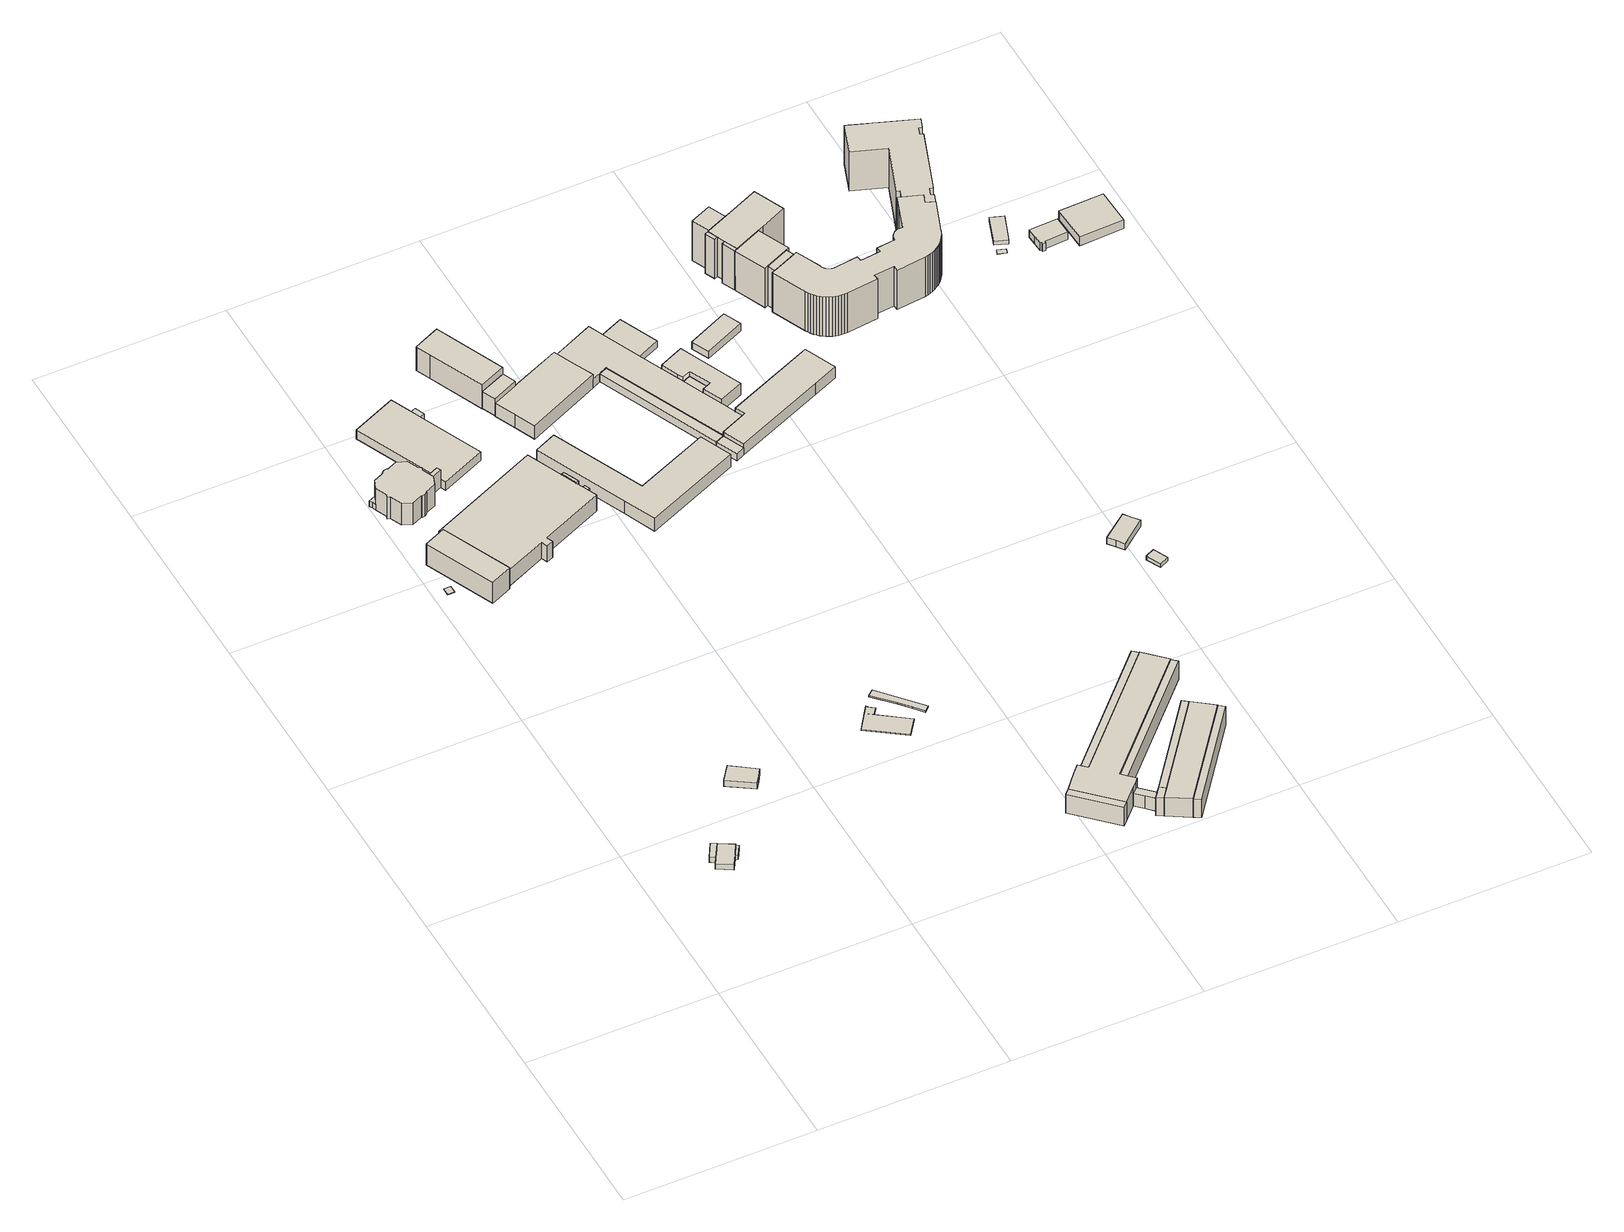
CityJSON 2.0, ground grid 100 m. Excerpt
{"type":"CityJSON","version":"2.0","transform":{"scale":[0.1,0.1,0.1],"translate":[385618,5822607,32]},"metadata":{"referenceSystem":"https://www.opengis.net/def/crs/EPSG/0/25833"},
"CityObjects":{
"building1":{"type":"Building","attributes":{"Gemeindeschluessel":"11000004","function":"31001_1010"},"address":[{"country":"Germany","locality":"Berlin","thoroughfareNumber":"54 (1)","thoroughfareName":"Friedrich-Olbricht-Damm"}],"children":["building1-1","building1-2","building1-3"]},
"building1-1":{"type":"BuildingPart","attributes":{"BezugspunktDach":"2200","measuredHeight":3.96,"storeysAboveGround":1},"parents":["building1"],"geometry":[{"type":"MultiSurface","lod":"1","boundaries":[[[0,1,2,3,4,5,6,7]],[[8,9,10,11,12,13,14,15]],[[8,15,7,6]],[[16,17,8,6,5]],[[18,19,20,19,16,5,4]],[[11,10,4,3]],[[21,22,11,3,2]],[[13,12,2,1]],[[14,13,1,0]],[[15,14,0,7]],[[9,8,17,16]],[[10,23,19,18]],[[23,24,9,16,19,20]],[[12,11,22,21]]]}]},
"building1-2":{"type":"BuildingPart","attributes":{"BezugspunktDach":"2200","measuredHeight":3.68,"storeysAboveGround":1},"parents":["building1"],"geometry":[{"type":"MultiSurface","lod":"1","boundaries":[[[17,19,18,25,26,27]],[[28,29,10,23,8,30]],[[28,30,27,26]],[[29,28,26,25]],[[10,29,25,18]],[[30,8,17,27]],[[23,10,18,19]],[[8,31,9,16,17]],[[23,19,16,9,32]]]}]},
"building1-3":{"type":"BuildingPart","attributes":{"BezugspunktDach":"2200","measuredHeight":2.51,"storeysAboveGround":1},"parents":["building1"],"geometry":[{"type":"Solid","lod":"1","boundaries":[[[[33,34,22,21]],[[11,35,36,12]],[[35,11,22,34]],[[36,35,34,33]],[[12,36,33,21]],[[22,11,12,21]]]]}]},
"building2":{"type":"Building","attributes":{"Gemeindeschluessel":"11000004","BezugspunktDach":"2200","function":"31001_2523","measuredHeight":0.123,"storeysAboveGround":1},"address":[{"country":"Germany","locality":"Berlin","thoroughfareNumber":"62 (1)","thoroughfareName":"Friedrich-Olbricht-Damm"}],"geometry":[{"type":"Solid","lod":"1","boundaries":[[[[37,38,39,40]],[[41,42,43,44]],[[41,44,40,39]],[[42,41,39,38]],[[43,42,38,37]],[[44,43,37,40]]]]}]},
"building3":{"type":"Building","attributes":{"Gemeindeschluessel":"11000004","BezugspunktDach":"2200","function":"31001_1310","measuredHeight":4.38,"storeysAboveGround":1},"address":[{"country":"Germany","locality":"Berlin","thoroughfareNumber":"54","thoroughfareName":"Friedrich-Olbricht-Damm"}],"geometry":[{"type":"Solid","lod":"1","boundaries":[[[[45,46,47,48,49]],[[50,51,52,53,54]],[[50,54,49,48]],[[51,50,48,47]],[[52,51,47,46]],[[53,52,46,45]],[[54,53,45,49]]]]}]},
"building4":{"type":"Building","attributes":{"Gemeindeschluessel":"11000004","BezugspunktDach":"2200","function":"31001_2020","measuredHeight":13.75,"storeysAboveGround":4},"address":[{"country":"Germany","locality":"Berlin","thoroughfareNumber":"62","thoroughfareName":"Friedrich-Olbricht-Damm"}],"geometry":[{"type":"Solid","lod":"1","boundaries":[[[[55,56,57,58,59]],[[60,61,62,63,64]],[[60,64,59,58]],[[61,60,58,57]],[[62,61,57,56]],[[63,62,56,55]],[[64,63,55,59]]]]}]},
"building5":{"type":"Building","attributes":{"Gemeindeschluessel":"11000004","BezugspunktDach":"2200","function":"51009_1610","measuredHeight":3.5,"storeysAboveGround":0},"address":[{"country":"Germany","locality":"Berlin"}],"geometry":[{"type":"Solid","lod":"1","boundaries":[[[[65,66,67,68,69]],[[70,71,72,73,74]],[[70,74,69,68]],[[71,70,68,67]],[[72,71,67,66]],[[73,72,66,65]],[[74,73,65,69]]]]}]},
"building6":{"type":"Building","attributes":{"Gemeindeschluessel":"11000004","function":"31001_2143"},"address":[{"country":"Germany","locality":"Berlin","thoroughfareNumber":"64","thoroughfareName":"Friedrich-Olbricht-Damm"}],"children":["building6-1","building6-2"]},
"building6-1":{"type":"BuildingPart","attributes":{"BezugspunktDach":"2200","measuredHeight":13.95,"storeysAboveGround":3},"parents":["building6"],"geometry":[{"type":"MultiSurface","lod":"1","boundaries":[[[75,76,77,78,79,80,81,82,83,84,85,86,87,88,89,90,91,92,93,94,95,96,97,98,99,100]],[[101,102,103,104,105,106,107,108,109,110,111,112,113,114,115,116,117,118,119,120,121,122,123,124,125,126]],[[101,126,100,99]],[[102,101,99,98]],[[103,102,98,97]],[[104,103,97,96]],[[105,104,96,95]],[[106,105,95,94]],[[107,106,94,93]],[[108,107,93,92]],[[109,108,92,91]],[[110,109,91,90]],[[111,110,90,89]],[[112,111,89,88]],[[113,112,127,128,129,130,131,88,87]],[[114,113,87,86]],[[115,114,86,85]],[[116,115,85,84]],[[117,116,84,83]],[[118,117,83,82]],[[119,118,82,81]],[[120,119,81,80]],[[121,120,80,79]],[[122,121,79,78]],[[123,122,78,77]],[[124,123,77,76]],[[125,124,76,75]],[[126,125,75,100]],[[131,130,129,128,127]]]}]},
"building6-2":{"type":"BuildingPart","attributes":{"BezugspunktDach":"2200","measuredHeight":11.22,"storeysAboveGround":3},"parents":["building6"],"geometry":[{"type":"Solid","lod":"1","boundaries":[[[[129,132,133,130]],[[134,135,128,127]],[[134,127,130,133]],[[135,134,133,132]],[[128,135,132,129]],[[128,129,130,127]]]]}]},
"building7":{"type":"Building","attributes":{"Gemeindeschluessel":"11000004","function":"31001_2111"},"address":[{"country":"Germany","locality":"Berlin","thoroughfareNumber":"2","thoroughfareName":"Stieffring"}],"children":["building7-1","building7-2"]},
"building7-1":{"type":"BuildingPart","attributes":{"BezugspunktDach":"2200","measuredHeight":10.47,"storeysAboveGround":3},"parents":["building7"],"geometry":[{"type":"MultiSurface","lod":"1","boundaries":[[[136,137,138,139,140,141,142,143,144,145,146,147,148]],[[149,150,151,152,153,154,155,156,157,158,61,60,159]],[[149,159,148,147]],[[150,149,147,146]],[[151,150,146,145]],[[152,151,145,144]],[[153,152,160,161]],[[154,153,143,142]],[[155,154,142,141]],[[156,155,141,140]],[[157,156,140,139]],[[158,157,139,138]],[[61,158,138,137]],[[60,61,137,136]],[[159,60,136,148]],[[161,160,144,143]]]}]},
"building7-2":{"type":"BuildingPart","attributes":{"BezugspunktDach":"2200","measuredHeight":9.8,"storeysAboveGround":3},"parents":["building7"],"geometry":[{"type":"Solid","lod":"1","boundaries":[[[[143,162,163,144]],[[164,165,161,160]],[[164,160,144,163]],[[165,164,163,162]],[[161,165,162,143]],[[160,161,143,144]]]]}]},
"building8":{"type":"Building","attributes":{"Gemeindeschluessel":"11000004","BezugspunktDach":"2200","function":"31001_2120","measuredHeight":5.74,"storeysAboveGround":1},"address":[{"country":"Germany","locality":"Berlin","thoroughfareNumber":"64 (1)","thoroughfareName":"Friedrich-Olbricht-Damm"}],"geometry":[{"type":"Solid","lod":"1","boundaries":[[[[166,167,168,169,170,171,172,173]],[[174,175,176,177,178,179,180,181]],[[174,181,173,172]],[[175,174,172,171]],[[176,175,171,170]],[[177,176,170,169]],[[178,177,169,168]],[[179,178,168,167]],[[180,179,167,166]],[[181,180,166,173]]]]}]},
"building9":{"type":"Building","attributes":{"Gemeindeschluessel":"11000004","BezugspunktDach":"2200","function":"51009_1610","measuredHeight":4.86,"storeysAboveGround":0},"address":[{"country":"Germany","locality":"Berlin"}],"geometry":[{"type":"Solid","lod":"1","boundaries":[[[[182,183,184,185]],[[186,187,188,189]],[[186,189,185,184]],[[187,186,184,183]],[[188,187,183,182]],[[189,188,182,185]]]]}]},
"building10":{"type":"Building","attributes":{"Gemeindeschluessel":"11000004","BezugspunktDach":"2200","function":"51009_1610","measuredHeight":11.82,"storeysAboveGround":0},"address":[{"country":"Germany","locality":"Berlin"}],"geometry":[{"type":"Solid","lod":"1","boundaries":[[[[190,191,192,193,194]],[[195,196,197,198,199]],[[195,199,194,193]],[[196,195,193,192]],[[197,196,192,191]],[[198,197,191,190]],[[199,198,190,194]]]]}]},
"building11":{"type":"Building","attributes":{"Gemeindeschluessel":"11000004","function":"31001_1310"},"address":[{"country":"Germany","locality":"Berlin","thoroughfareNumber":"52","thoroughfareName":"Friedrich-Olbricht-Damm"}],"children":["building11-1","building11-2"]},
"building11-1":{"type":"BuildingPart","attributes":{"BezugspunktDach":"2200","measuredHeight":0.827,"storeysAboveGround":1},"parents":["building11"],"geometry":[{"type":"Solid","lod":"1","boundaries":[[[[200,201,202,203,204,205,206,207,208]],[[209,210,211,212,213,214,215,216,217]],[[209,217,208,207]],[[210,209,207,206]],[[211,210,206,205]],[[212,211,205,204]],[[213,212,204,203]],[[214,213,203,202]],[[215,214,202,201]],[[216,215,201,200]],[[217,216,200,208]]]]}]},
"building11-2":{"type":"BuildingPart","attributes":{"BezugspunktDach":"2200","measuredHeight":0.827,"storeysAboveGround":1},"parents":["building11"],"geometry":[{"type":"Solid","lod":"1","boundaries":[[[[202,203,204,205,206,207]],[[210,211,212,213,214,209]],[[210,209,207,206]],[[211,210,206,205]],[[212,211,205,204]],[[213,212,204,203]],[[214,213,203,202]],[[209,214,202,207]]]]}]},
"building12":{"type":"Building","attributes":{"Gemeindeschluessel":"11000004","function":"31001_2100"},"address":[{"country":"Germany","locality":"Berlin","thoroughfareNumber":"6","thoroughfareName":"Stieffring"}],"children":["building12-1","building12-2"]},
"building12-1":{"type":"BuildingPart","attributes":{"BezugspunktDach":"2200","measuredHeight":15.33,"storeysAboveGround":4},"parents":["building12"],"geometry":[{"type":"MultiSurface","lod":"1","boundaries":[[[218,219,220,221,222,223,224,225,226]],[[227,228,229,230,231,232,233,234,235]],[[227,235,226,225]],[[228,227,225,224]],[[229,228,224,223]],[[230,229,223,222]],[[231,230,222,221]],[[236,237,238,239,221,220]],[[232,231,240,241]],[[233,232,220,219]],[[234,233,219,218]],[[235,234,218,226]],[[241,240,239,238,237,236]]]}]},
"building12-2":{"type":"BuildingPart","attributes":{"BezugspunktDach":"2200","measuredHeight":11.05,"storeysAboveGround":4},"parents":["building12"],"geometry":[{"type":"Solid","lod":"1","boundaries":[[[[242,243,238,237]],[[240,244,245,241]],[[244,240,238,243]],[[245,244,243,242]],[[241,245,242,237]],[[240,241,237,238]]]]}]},
"building13":{"type":"Building","attributes":{"Gemeindeschluessel":"11000004","BezugspunktDach":"2200","function":"31001_1010","measuredHeight":1.01,"storeysAboveGround":1},"address":[{"country":"Germany","locality":"Berlin","thoroughfareNumber":"52 (1)","thoroughfareName":"Friedrich-Olbricht-Damm"}],"geometry":[{"type":"Solid","lod":"1","boundaries":[[[[246,247,248,249,250,251,252]],[[253,254,255,256,257,258,259]],[[253,259,252,251]],[[254,253,251,250]],[[255,254,250,249]],[[256,255,249,248]],[[257,256,248,247]],[[258,257,247,246]],[[259,258,246,252]]]]}]},
"building14":{"type":"Building","attributes":{"Gemeindeschluessel":"11000004","BezugspunktDach":"2200","function":"51009_1610","measuredHeight":12.08,"storeysAboveGround":0},"address":[{"country":"Germany","locality":"Berlin"}],"geometry":[{"type":"Solid","lod":"1","boundaries":[[[[260,261,262,263]],[[264,265,266,267]],[[264,267,263,262]],[[265,264,262,261]],[[266,265,261,260]],[[267,266,260,263]]]]}]},
"building15":{"type":"Building","attributes":{"Gemeindeschluessel":"11000004","BezugspunktDach":"2200","function":"31001_2143","measuredHeight":8.33,"storeysAboveGround":2},"address":[{"country":"Germany","locality":"Berlin","thoroughfareNumber":"4 (1)","thoroughfareName":"Stieffring"}],"geometry":[{"type":"Solid","lod":"1","boundaries":[[[[268,269,270,271,272,273,274]],[[275,276,277,278,279,280,281]],[[275,281,274,273]],[[276,275,273,272]],[[277,276,272,271]],[[278,277,271,270]],[[279,278,270,269]],[[280,279,269,268]],[[281,280,268,274]]]]}]},
"building16":{"type":"Building","attributes":{"Gemeindeschluessel":"11000004","BezugspunktDach":"2200","function":"51009_1610","measuredHeight":4.89,"storeysAboveGround":0},"address":[{"country":"Germany","locality":"Berlin"}],"geometry":[{"type":"Solid","lod":"1","boundaries":[[[[282,283,284,285]],[[286,287,288,289]],[[286,289,285,284]],[[287,286,284,283]],[[288,287,283,282]],[[289,288,282,285]]]]}]},
"building17":{"type":"Building","attributes":{"Gemeindeschluessel":"11000004","BezugspunktDach":"2200","function":"31001_2143","measuredHeight":12.2,"storeysAboveGround":3},"address":[{"country":"Germany","locality":"Berlin","thoroughfareNumber":"46 (3)","thoroughfareName":"Friedrich-Olbricht-Damm"}],"geometry":[{"type":"Solid","lod":"1","boundaries":[[[[290,291,292,293,294,295,296,297,298,299,300,301,302]],[[303,304,305,306,307,308,309,310,311,312,313,314,315]],[[303,315,302,301]],[[304,303,301,300]],[[305,304,300,299]],[[306,305,299,298]],[[307,306,298,297]],[[308,307,297,296]],[[309,308,296,295]],[[310,309,295,294]],[[311,310,294,293]],[[312,311,293,292]],[[313,312,292,291]],[[314,313,291,290]],[[315,314,290,302]]]]}]},
"building18":{"type":"Building","attributes":{"Gemeindeschluessel":"11000004","BezugspunktDach":"2200","function":"51009_1610","measuredHeight":4.66,"storeysAboveGround":0},"address":[{"country":"Germany","locality":"Berlin"}],"geometry":[{"type":"Solid","lod":"1","boundaries":[[[[316,317,318,283,282]],[[319,320,321,322,323]],[[319,323,282,283]],[[320,319,283,318]],[[321,320,318,317]],[[322,321,317,316]],[[323,322,316,282]]]]}]},
"building19":{"type":"Building","attributes":{"Gemeindeschluessel":"11000004","BezugspunktDach":"2200","function":"51009_1610","measuredHeight":11.87,"storeysAboveGround":0},"address":[{"country":"Germany","locality":"Berlin"}],"geometry":[{"type":"Solid","lod":"1","boundaries":[[[[324,325,326,327]],[[328,307,306,305]],[[328,305,327,326]],[[307,328,326,325]],[[306,307,325,324]],[[305,306,324,327]]]]}]},
"building20":{"type":"Building","attributes":{"Gemeindeschluessel":"11000004","function":"31001_2142"},"address":[{"country":"Germany","locality":"Berlin","thoroughfareNumber":"4","thoroughfareName":"Stieffring"}],"children":["building20-1","building20-2","building20-3"]},
"building20-1":{"type":"BuildingPart","attributes":{"BezugspunktDach":"2200","measuredHeight":7.2,"storeysAboveGround":2},"parents":["building20"],"geometry":[{"type":"MultiSurface","lod":"1","boundaries":[[[329,330,331,332,333,334,335,336,337]],[[338,339,340,341,342,343,321,320,319]],[[344,345,346,337,336]],[[339,347,344,336,335]],[[340,339,335,334]],[[341,340,334,333]],[[342,341,333,332]],[[343,342,332,331]],[[321,343,331,330]],[[320,321,330,329]],[[319,320,329,337]],[[348,338,319,346,345,344]],[[338,344,347,339]]]}]},
"building20-2":{"type":"BuildingPart","attributes":{"BezugspunktDach":"2200","measuredHeight":5.73,"storeysAboveGround":2},"parents":["building20"],"geometry":[{"type":"MultiSurface","lod":"1","boundaries":[[[349,350,351,345,344,347,352,353,354,355,356,357,358,359,360,361]],[[362,363,364,365,366,367,368,369,370,371,372,373,374,375,376,377]],[[362,377,361,360]],[[363,362,360,359]],[[364,363,359,358]],[[365,364,358,357]],[[366,365,357,356]],[[367,366,356,355]],[[368,367,355,354]],[[369,368,354,353]],[[370,369,353,352]],[[371,370,352,347]],[[372,371,347,339,338]],[[373,372,344,338,319,378]],[[374,373,345,351]],[[375,374,351,350]],[[376,375,350,349]],[[338,339,347,344]],[[378,319,338,344,345]],[[379,380,361,377]],[[376,381,349,380,379]]]}]},
"building20-3":{"type":"BuildingPart","attributes":{"BezugspunktDach":"2200","measuredHeight":10.03,"storeysAboveGround":2},"parents":["building20"],"geometry":[{"type":"MultiSurface","lod":"1","boundaries":[[[382,383,384,385,386,387,388]],[[389,390,391,392,393,394,395]],[[389,395,388,387]],[[390,389,387,386]],[[380,361,386,385]],[[391,390,396,377,379]],[[392,391,385,384],[376,349,380,379]],[[393,392,384,383]],[[394,393,383,382]],[[395,394,382,388]],[[379,377,396,361,380]],[[380,349,376,379]]]}]},
"building21":{"type":"Building","attributes":{"Gemeindeschluessel":"11000004","function":"31001_2143"},"address":[{"country":"Germany","locality":"Berlin","thoroughfareNumber":"46 (2)","thoroughfareName":"Friedrich-Olbricht-Damm"}],"children":["building21-1","building21-2","building21-3"]},
"building21-1":{"type":"BuildingPart","attributes":{"BezugspunktDach":"2200","measuredHeight":12.16,"storeysAboveGround":3},"parents":["building21"],"geometry":[{"type":"MultiSurface","lod":"1","boundaries":[[[397,398,399,400,401]],[[402,403,404,405,406]],[[407,408,409,401,400]],[[403,402,400,399]],[[404,403,399,398]],[[405,404,398,397]],[[406,405,397,401]],[[402,406,409,408,407]]]}]},
"building21-2":{"type":"BuildingPart","attributes":{"BezugspunktDach":"2200","measuredHeight":11.07,"storeysAboveGround":3},"parents":["building21"],"geometry":[{"type":"MultiSurface","lod":"1","boundaries":[[[410,411,412,413,414,415]],[[416,417,418,419,420,421]],[[416,421,415,414]],[[417,416,414,413]],[[418,417,413,412]],[[420,419,411,410]],[[421,420,410,415]],[[419,422,418,412,411]]]}]},
"building21-3":{"type":"BuildingPart","attributes":{"BezugspunktDach":"2200","measuredHeight":11.86,"storeysAboveGround":3},"parents":["building21"],"geometry":[{"type":"MultiSurface","lod":"1","boundaries":[[[409,408,423,424,425,426]],[[427,419,418,402,406,428]],[[427,428,426,425]],[[419,427,425,424]],[[412,411,424,423]],[[402,418,423,408]],[[428,406,409,426]],[[418,419,411,412]],[[406,429,402,408,409]]]}]},
"building22":{"type":"Building","attributes":{"Gemeindeschluessel":"11000004","BezugspunktDach":"2200","function":"51009_1610","measuredHeight":11.93,"storeysAboveGround":0},"address":[{"country":"Germany","locality":"Berlin"}],"geometry":[{"type":"Solid","lod":"1","boundaries":[[[[430,431,432,433]],[[434,435,436,437]],[[434,437,433,432]],[[435,434,432,431]],[[436,435,431,430]],[[437,436,430,433]]]]}]},
"building23":{"type":"Building","attributes":{"Gemeindeschluessel":"11000004","BezugspunktDach":"2200","function":"51009_1610","measuredHeight":11.84,"storeysAboveGround":0},"address":[{"country":"Germany","locality":"Berlin"}],"geometry":[{"type":"Solid","lod":"1","boundaries":[[[[438,439,440,441]],[[442,443,444,445]],[[442,445,441,440]],[[443,442,440,439]],[[444,443,439,438]],[[445,444,438,441]]]]}]},
"building24":{"type":"Building","attributes":{"Gemeindeschluessel":"11000004","BezugspunktDach":"2200","function":"31001_2143","measuredHeight":4.26,"storeysAboveGround":1},"address":[{"country":"Germany","locality":"Berlin","thoroughfareNumber":"16 (1)","thoroughfareName":"Riedemannweg"}],"geometry":[{"type":"Solid","lod":"1","boundaries":[[[[446,447,448,449]],[[450,451,452,453]],[[450,453,449,448]],[[451,450,448,447]],[[452,451,447,446]],[[453,452,446,449]]]]}]},
"building25":{"type":"Building","attributes":{"Gemeindeschluessel":"11000004","BezugspunktDach":"2200","function":"51009_1610","measuredHeight":11.87,"storeysAboveGround":0},"address":[{"country":"Germany","locality":"Berlin"}],"geometry":[{"type":"Solid","lod":"1","boundaries":[[[[454,455,456,457]],[[404,458,459,405]],[[404,405,457,456]],[[458,404,456,455]],[[459,458,455,454]],[[405,459,454,457]]]]}]},
"building26":{"type":"Building","attributes":{"Gemeindeschluessel":"11000004","function":"31001_2120"},"address":[{"country":"Germany","locality":"Berlin","thoroughfareNumber":"18 (1)","thoroughfareName":"Riedemannweg"}],"children":["building26-1","building26-2"]},
"building26-1":{"type":"BuildingPart","attributes":{"BezugspunktDach":"2200","measuredHeight":7.41,"storeysAboveGround":2},"parents":["building26"],"geometry":[{"type":"MultiSurface","lod":"1","boundaries":[[[460,461,462,463,464,465,466,467,468,469]],[[470,471,472,473,474,475,476,477,478,479]],[[470,479,469,468]],[[471,470,468,467]],[[472,471,467,466]],[[473,472,466,465]],[[474,473,465,464]],[[480,481,482,464,463]],[[483,481,484,463,462]],[[478,477,461,460]],[[479,478,460,469]],[[475,474,482,481,480]],[[476,475,484,481,483]],[[476,485,483,486,477]]]}]},
"building26-2":{"type":"BuildingPart","attributes":{"BezugspunktDach":"2200","measuredHeight":4.25,"storeysAboveGround":2},"parents":["building26"],"geometry":[{"type":"MultiSurface","lod":"1","boundaries":[[[482,481,483,486]],[[487,488,489,490]],[[487,490,477,476,483]],[[488,487,476,475,481]],[[489,488,475,474,482]],[[490,489,482,486]],[[486,483,476,477]],[[483,481,475,476]],[[491,481,482,474,475]]]}]},
"building27":{"type":"Building","attributes":{"Gemeindeschluessel":"11000004","BezugspunktDach":"2200","function":"31001_2143","measuredHeight":4.64,"storeysAboveGround":1},"address":[{"country":"Germany","locality":"Berlin","thoroughfareNumber":"18","thoroughfareName":"Riedemannweg"}],"geometry":[{"type":"Solid","lod":"1","boundaries":[[[[492,493,494,495]],[[496,497,498,499]],[[496,499,495,494]],[[497,496,494,493]],[[498,497,493,492]],[[499,498,492,495]]]]}]},
"building28":{"type":"Building","attributes":{"Gemeindeschluessel":"11000004","function":"31001_2020"},"address":[{"country":"Germany","locality":"Berlin","thoroughfareNumber":"58","thoroughfareName":"Riedemannweg"}],"children":["building28-1","building28-2","building28-3","building28-4","building28-5","building28-6"]},
"building28-1":{"type":"BuildingPart","attributes":{"BezugspunktDach":"2200","measuredHeight":25.57,"storeysAboveGround":8},"parents":["building28"],"geometry":[{"type":"MultiSurface","lod":"1","boundaries":[[[500,501,502,503,504,505,506,507,508,509,510,511]],[[512,513,514,515,516,517,518,519,520,521,522,523]],[[512,523,511,510]],[[514,513,509,508]],[[515,514,508,507]],[[516,515,507,506]],[[517,516,506,505]],[[518,517,505,504]],[[519,518,504,503]],[[522,521,501,500]],[[513,512,510,509,524]],[[520,519,503,502]],[[525,521,520,502,501]],[[523,522,500,511]]]}]},
"building28-2":{"type":"BuildingPart","attributes":{"BezugspunktDach":"2200","measuredHeight":25.57,"storeysAboveGround":8},"parents":["building28"],"geometry":[{"type":"MultiSurface","lod":"1","boundaries":[[[526,502,501,527]],[[521,520,528,529]],[[521,529,527,501]],[[529,528,526,527]],[[530,520,521,501,502]],[[528,531,520,502,526]]]}]},
"building28-3":{"type":"BuildingPart","attributes":{"BezugspunktDach":"2200","measuredHeight":25.57,"storeysAboveGround":8},"parents":["building28"],"geometry":[{"type":"MultiSurface","lod":"1","boundaries":[[[532,533,534,535,503,526]],[[519,536,537,538,539,528]],[[536,519,503,535]],[[537,536,535,534]],[[539,538,533,532]],[[528,539,532,526]],[[519,540,520,502,503]],[[520,528,526,502]],[[541,538,537,542,534,533]]]}]},
"building28-4":{"type":"BuildingPart","attributes":{"BezugspunktDach":"2200","measuredHeight":25.6,"storeysAboveGround":8},"parents":["building28"],"geometry":[{"type":"Solid","lod":"1","boundaries":[[[[543,544,545,534,533]],[[537,546,547,548,538]],[[537,534,533,534]],[[546,537,534,545]],[[547,546,545,544]],[[548,547,544,543]],[[538,548,543,533]],[[538,533,534,537]]]]}]},
"building28-5":{"type":"BuildingPart","attributes":{"BezugspunktDach":"2200","measuredHeight":25.6,"storeysAboveGround":8},"parents":["building28"],"geometry":[{"type":"MultiSurface","lod":"1","boundaries":[[[510,509,549,550]],[[551,513,512,552]],[[551,552,550,549]],[[513,551,549,509]],[[512,513,509,510],[512,510,509,513]],[[552,512,510,550]]]}]},
"building28-6":{"type":"BuildingPart","attributes":{"BezugspunktDach":"2200","measuredHeight":25.57,"storeysAboveGround":8},"parents":["building28"],"geometry":[{"type":"Solid","lod":"1","boundaries":[[[[553,500,511,554]],[[523,522,555,556]],[[523,556,554,511]],[[555,522,500,553]],[[556,555,553,554]],[[522,523,511,500]]]]}]},
"building29":{"type":"Building","attributes":{"Gemeindeschluessel":"11000004","BezugspunktDach":"2200","function":"31001_1010","measuredHeight":2.39,"storeysAboveGround":1},"address":[{"country":"Germany","locality":"Berlin","thoroughfareNumber":"26 (1)","thoroughfareName":"Hüttigpfad"}],"geometry":[{"type":"Solid","lod":"1","boundaries":[[[[557,558,559,560]],[[561,562,563,564]],[[561,564,560,559]],[[562,561,559,558]],[[563,562,558,557]],[[564,563,557,560]]]]}]},
"building30":{"type":"Building","attributes":{"Gemeindeschluessel":"11000004","BezugspunktDach":"2200","function":"31001_1310","measuredHeight":4.99,"storeysAboveGround":1},"address":[{"country":"Germany","locality":"Berlin","thoroughfareNumber":"26","thoroughfareName":"Hüttigpfad"}],"geometry":[{"type":"Solid","lod":"1","boundaries":[[[[565,566,567,568,569,570]],[[571,572,573,574,575,576]],[[571,576,570,569]],[[572,571,569,568]],[[573,572,568,567]],[[574,573,567,566]],[[575,574,566,565]],[[576,575,565,570]]]]}]},
"building31":{"type":"Building","attributes":{"Gemeindeschluessel":"11000004","BezugspunktDach":"2200","function":"31001_2020","measuredHeight":25.55,"storeysAboveGround":8},"address":[{"country":"Germany","locality":"Berlin","thoroughfareNumber":"8","thoroughfareName":"Buchholzweg"},{"country":"Germany","locality":"Berlin","thoroughfareNumber":"57","thoroughfareName":"Riedemannweg"}],"geometry":[{"type":"Solid","lod":"1","boundaries":[[[[577,578,579,580,581,582,583,584,585,586,587,588,589,590,591,592,593,594,595,596,597,598,599,600,601,602,603,604,605,606,607,608,609,610,611,612,613,614,615,616,617,618,619,620,621,622,623,624,625,626,627,628,629,630,631,632,633,634,635,636,637,638,639,640,641,642,643,644,645,646,647,648,649,650,545,544,543,651]],[[652,653,654,655,656,657,658,659,660,661,662,663,664,665,666,667,668,669,670,671,672,673,674,675,676,677,678,679,680,681,682,683,684,685,686,687,688,689,690,691,692,693,694,695,696,697,698,699,700,701,702,703,704,705,706,707,708,709,710,711,712,713,714,715,716,717,718,719,720,721,722,723,724,725,726,727,728,729]],[[652,729,651,543]],[[653,652,543,544]],[[654,653,544,545]],[[655,654,545,650]],[[656,655,650,649]],[[657,656,649,648]],[[658,657,648,647]],[[659,658,647,646]],[[660,659,646,645]],[[661,660,645,644]],[[662,661,644,643]],[[663,662,643,642]],[[664,663,642,641]],[[665,664,641,640]],[[666,665,640,639]],[[667,666,639,638]],[[668,667,638,637]],[[669,668,637,636]],[[670,669,636,635]],[[671,670,635,634]],[[672,671,634,633]],[[673,672,633,632]],[[674,673,632,631]],[[675,674,631,630]],[[676,675,630,629]],[[677,676,629,628]],[[678,677,628,627]],[[679,678,627,626]],[[680,679,626,625]],[[681,680,625,624]],[[682,681,624,623]],[[683,682,623,622]],[[684,683,622,621]],[[685,684,621,620]],[[686,685,620,619]],[[687,686,619,618]],[[688,687,618,617]],[[689,688,617,616]],[[690,689,616,615]],[[691,690,615,614]],[[692,691,614,613]],[[693,692,613,612]],[[694,693,612,611]],[[695,694,611,610]],[[696,695,610,609]],[[697,696,609,608]],[[698,697,608,607]],[[699,698,607,606]],[[700,699,606,605]],[[701,700,605,604]],[[702,701,604,603]],[[703,702,603,602]],[[704,703,602,601]],[[705,704,601,600]],[[706,705,600,599]],[[707,706,599,598]],[[708,707,598,597]],[[709,708,597,596]],[[710,709,596,595]],[[711,710,595,594]],[[712,711,594,593]],[[713,712,593,592]],[[714,713,592,591]],[[715,714,591,590]],[[716,715,590,589]],[[717,716,589,588]],[[718,717,588,587]],[[719,718,587,586]],[[720,719,586,585]],[[721,720,585,584]],[[722,721,584,583]],[[723,722,583,582]],[[724,723,582,581]],[[725,724,581,580]],[[726,725,580,579]],[[727,726,579,578]],[[728,727,578,577]],[[729,728,577,651]]]]}]},
"building32":{"type":"Building","attributes":{"Gemeindeschluessel":"11000004","BezugspunktDach":"2200","function":"31001_2020","measuredHeight":25.36,"storeysAboveGround":8},"address":[{"country":"Germany","locality":"Berlin","thoroughfareNumber":"7","thoroughfareName":"Buchholzweg"}],"geometry":[{"type":"Solid","lod":"1","boundaries":[[[[730,731,732,733,734,735,736,737,738,739,740,741,742,743,744,745,746,747,748,749]],[[750,751,752,753,754,755,756,757,758,759,760,761,762,763,764,765,766,767,768,769]],[[750,769,749,748]],[[751,750,748,747]],[[752,751,747,746]],[[753,752,746,745]],[[754,753,745,744]],[[755,754,744,743]],[[756,755,743,742]],[[757,756,742,741]],[[758,757,741,740]],[[759,758,740,739]],[[760,759,739,738]],[[761,760,738,737]],[[762,761,737,736]],[[763,762,736,735]],[[764,763,735,734]],[[765,764,734,733]],[[766,765,733,732]],[[767,766,732,731]],[[768,767,731,730]],[[769,768,730,749]]]]}]},
"building33":{"type":"Building","attributes":{"Gemeindeschluessel":"11000004","BezugspunktDach":"2200","function":"31001_2143","measuredHeight":0.113,"storeysAboveGround":1},"address":[{"country":"Germany","locality":"Berlin","thoroughfareNumber":"10 (2)","thoroughfareName":"Buchholzweg"}],"geometry":[{"type":"Solid","lod":"1","boundaries":[[[[770,771,772,773]],[[774,775,776,777]],[[774,777,773,772]],[[775,774,772,771]],[[776,775,771,770]],[[777,776,770,773]]]]}]},
"building34":{"type":"Building","attributes":{"Gemeindeschluessel":"11000004","BezugspunktDach":"2200","function":"31001_2000","measuredHeight":2.44,"storeysAboveGround":1},"address":[{"country":"Germany","locality":"Berlin","thoroughfareNumber":"10 (1)","thoroughfareName":"Buchholzweg"}],"geometry":[{"type":"Solid","lod":"1","boundaries":[[[[778,779,780,781]],[[782,783,784,785]],[[782,785,781,780]],[[783,782,780,779]],[[784,783,779,778]],[[785,784,778,781]]]]}]},
"building35":{"type":"Building","attributes":{"Gemeindeschluessel":"11000004","BezugspunktDach":"2200","function":"31001_2460","measuredHeight":5.9,"storeysAboveGround":1},"address":[{"country":"Germany","locality":"Berlin","thoroughfareNumber":"10 (3)","thoroughfareName":"Buchholzweg"}],"geometry":[{"type":"Solid","lod":"1","boundaries":[[[[786,787,788,789,790,791,792,793,794,795]],[[796,797,798,799,800,801,802,803,804,805]],[[796,805,795,794]],[[797,796,794,793]],[[798,797,793,792]],[[799,798,792,791]],[[800,799,791,790]],[[801,800,790,789]],[[802,801,789,788]],[[803,802,788,787]],[[804,803,787,786]],[[805,804,786,795]]]]}]},
"building36":{"type":"Building","attributes":{"Gemeindeschluessel":"11000004","BezugspunktDach":"2200","function":"31001_2000","measuredHeight":5.61,"storeysAboveGround":1},"address":[{"country":"Germany","locality":"Berlin","thoroughfareNumber":"10 (4)","thoroughfareName":"Buchholzweg"}],"geometry":[{"type":"Solid","lod":"1","boundaries":[[[[806,807,808,809]],[[810,811,812,813]],[[810,813,809,808]],[[811,810,808,807]],[[812,811,807,806]],[[813,812,806,809]]]]}]}
},
"vertices":[
[430,687,38],[449,719,38],[464,745,38],[498,803,38],[423,846,38],[389,789,38],[376,767,38],[355,731,38],[376,767,5],[389,789,5],[423,846,5],[498,803,5],[464,745,5],[449,719,5],[430,687,5],[355,731,5],[389,789,37],[376,767,37],[423,846,37],[400,806,37],[400,806,34],[464,745,31],[498,803,31],[400,806,5],[399,806,5],
[395,862,37],[372,822,37],[349,783,37],[372,822,5],[395,862,5],[349,783,5],[379,772,5],[392,794,5],
[477,737,31],[511,796,31],[511,796,5],[477,737,5],
[105,2885,5],[105,2926,5],[69,2926,5],[69,2885,5],[69,2926,4],[105,2926,4],[105,2885,4],[69,2885,4],
[764,1111,42],[791,1149,42],[817,1188,42],[693,1275,42],[634,1196,42],[693,1275,4],[817,1188,4],[791,1149,4],[764,1111,4],[634,1196,4],
[229,2741,141],[340,2790,141],[335,2801,141],[181,3152,141],[70,3103,141],[181,3152,4],[335,2801,4],[340,2790,4],[229,2741,4],[70,3103,4],
[15,3543,43],[23,3525,43],[42,3575,43],[24,3567,43],[7,3560,43],[24,3567,8],[42,3575,8],[23,3525,8],[15,3543,8],[7,3560,8],
[49,3465,146],[43,3450,146],[58,3445,146],[85,3384,146],[134,3364,146],[189,3388,146],[191,3385,146],[208,3387,146],[222,3398,146],[220,3402,146],[276,3426,146],[295,3477,146],[289,3489,146],[279,3512,146],[269,3537,146],[274,3551,146],[260,3557,146],[233,3618,146],[183,3637,146],[128,3613,146],[126,3617,146],[109,3614,146],[95,3603,146],[97,3599,146],[42,3575,146],[23,3525,146],[42,3575,7],[97,3599,7],[95,3603,7],[109,3614,7],[126,3617,7],[128,3613,7],[183,3637,7],[233,3618,7],[260,3557,7],[274,3551,7],[269,3537,7],[279,3512,7],[289,3489,7],[295,3477,7],[276,3426,7],[220,3402,7],[222,3398,7],[208,3387,7],[191,3385,7],[189,3388,7],[134,3364,7],[85,3384,7],[58,3445,7],[43,3450,7],[49,3465,7],[23,3525,7],[279,3512,9],[289,3489,9],[289,3489,121],[279,3512,121],[279,3512,100],
[356,3519,121],[346,3541,121],[346,3541,9],[356,3519,9],
[181,3152,109],[335,2801,109],[561,2900,109],[575,2868,109],[609,2883,109],[595,2915,109],[927,3061,109],[907,3108,109],[895,3136,109],[879,3171,109],[844,3251,109],[762,3437,109],[170,3177,109],[762,3437,4],[844,3251,4],[879,3171,4],[895,3136,4],[907,3108,4],[927,3061,4],[595,2915,4],[609,2883,4],[575,2868,4],[561,2900,4],[170,3177,4],[895,3136,11],[907,3108,11],
[919,3113,109],[907,3141,109],[907,3141,11],[919,3113,11],
[346,3541,65],[356,3519,65],[367,3492,65],[599,3593,65],[453,3927,65],[430,3978,65],[385,4080,65],[154,3979,65],[385,4080,8],[430,3978,8],[453,3927,8],[599,3593,8],[367,3492,8],[356,3519,8],[346,3541,8],[154,3979,8],
[453,3927,55],[485,3941,55],[463,3992,55],[430,3978,55],[463,3992,10],[485,3941,10],[453,3927,10],[430,3978,10],
[879,3171,113],[893,3177,113],[875,3217,113],[857,3257,113],[844,3251,113],[857,3257,13],[875,3217,13],[893,3177,13],[879,3171,13],[844,3251,13],
[1549,1093,19],[1609,1177,19],[1458,1284,19],[1484,1320,19],[1453,1342,19],[1455,1345,19],[1448,1351,19],[1420,1312,19],[1360,1227,19],[1420,1312,11],[1448,1351,11],[1455,1345,11],[1453,1342,11],[1484,1320,11],[1458,1284,11],[1609,1177,11],[1549,1093,11],[1360,1227,11],
[604,4246,162],[635,4175,162],[759,3891,162],[895,3949,162],[772,4232,162],[741,4304,162],[738,4311,162],[719,4303,162],[601,4251,162],[719,4303,8],[738,4311,8],[741,4304,8],[772,4232,8],[895,3949,8],[759,3891,8],[635,4175,8],[604,4246,8],[601,4251,8],[759,3891,50],[759,3891,121],[895,3949,121],[895,3949,73],[895,3949,11],[759,3891,11],
[790,3820,121],[925,3880,121],[925,3880,11],[790,3820,11],
[1587,1304,23],[1637,1244,23],[1677,1195,23],[1704,1219,23],[1662,1266,23],[1520,1429,23],[1491,1404,23],[1520,1429,13],[1662,1266,13],[1704,1219,13],[1677,1195,13],[1637,1244,13],[1587,1304,13],[1491,1404,13],
[2156,117,136],[2182,144,136],[1980,342,136],[1953,315,136],[1980,342,16],[2182,144,16],[2156,117,16],[1953,315,16],
[1033,2983,92],[1103,2817,92],[1606,3032,92],[1535,3197,92],[1148,3032,92],[936,3513,92],[822,3463,92],[936,3513,9],[1148,3032,9],[1535,3197,9],[1606,3032,9],[1103,2817,9],[1033,2983,9],[822,3463,9],
[1597,3163,60],[1644,3183,60],[1365,3821,60],[1319,3801,60],[1365,3821,11],[1644,3183,11],[1597,3163,11],[1319,3801,11],
[2182,144,138],[2251,215,138],[2280,243,138],[2296,261,138],[2263,293,138],[2236,320,138],[2784,883,138],[2677,988,138],[2127,424,138],[2099,451,138],[2087,462,138],[2047,420,138],[1980,342,138],[2047,420,15],[2087,462,15],[2099,451,15],[2127,424,15],[2677,988,15],[2784,883,15],[2236,320,15],[2263,293,15],[2296,261,15],[2280,243,15],[2251,215,15],[2182,144,15],[1980,342,15],
[1647,3050,60],[1693,3070,60],[1646,3178,60],[1644,3183,14],[1646,3178,14],[1693,3070,14],[1647,3050,14],[1597,3163,14],
[2127,424,134],[2677,988,134],[2649,1015,134],[2099,451,134],[2649,1015,15],
[1646,3178,86],[1693,3070,86],[2168,3273,86],[2297,3328,86],[2225,3493,86],[2188,3477,86],[1764,3296,86],[1786,3245,86],[1644,3183,86],[1786,3245,14],[1764,3296,14],[2188,3477,14],[2225,3493,14],[2297,3328,14],[2168,3273,14],[1786,3245,66],[1644,3183,66],[1644,3183,64],[1764,3296,66],[1786,3245,41],
[1276,3781,66],[1319,3801,66],[1365,3821,66],[1731,3371,66],[1687,3471,66],[1638,3583,66],[1625,3611,66],[1587,3697,66],[1534,3819,66],[1445,4022,66],[1415,4090,66],[1413,4095,66],[1181,3992,66],[1413,4095,9],[1415,4090,9],[1445,4022,9],[1534,3819,9],[1587,3697,9],[1625,3611,9],[1638,3583,9],[1687,3471,9],[1731,3371,9],[1764,3296,9],[1786,3245,9],[1644,3183,9],[1365,3821,9],[1319,3801,9],[1276,3781,9],[1181,3992,9],[1644,3183,50],[1228,3887,9],[1228,3887,66],[1276,3781,34],
[838,3712,95],[885,3604,95],[1276,3781,95],[1228,3887,95],[1181,3992,95],[925,3880,95],[790,3820,95],[925,3880,8],[1181,3992,8],[1228,3887,8],[1276,3781,8],[885,3604,8],[838,3712,8],[790,3820,8],[1181,3992,32],
[2464,24,137],[2842,517,137],[2736,599,137],[2388,144,137],[2348,92,137],[2388,144,16],[2736,599,16],[2842,517,16],[2464,24,16],[2348,92,16],[2388,144,115],[2388,144,134],[2348,92,134],
[2292,175,98],[2333,135,98],[2358,167,98],[2319,205,98],[2280,243,98],[2251,215,98],[2280,243,16],[2319,205,16],[2358,167,16],[2333,135,16],[2292,175,16],[2251,215,16],[2335,137,16],
[2358,167,134],[2333,135,134],[2334,135,134],[2315,112,134],[2334,135,16],[2315,112,16],[2353,99,16],
[2388,144,135],[2736,599,135],[2706,621,135],[2358,167,135],[2706,621,15],[2736,599,15],[2388,144,15],[2358,167,15],
[2263,293,134],[2812,857,134],[2784,883,134],[2236,320,134],[2784,883,16],[2812,857,16],[2263,293,16],[2236,320,16],
[1534,3819,60],[1654,3872,60],[1565,4075,60],[1445,4022,60],[1565,4075,18],[1654,3872,18],[1534,3819,18],[1445,4022,18],
[2498,4,135],[2872,494,135],[2842,517,135],[2464,24,135],[2872,494,16],[2498,4,16],
[1625,3611,90],[1638,3583,90],[1683,3603,90],[1733,3491,90],[1687,3471,90],[1731,3371,90],[1857,3426,90],[1752,3667,90],[1714,3753,90],[1587,3697,90],[1714,3753,16],[1752,3667,16],[1857,3426,16],[1731,3371,16],[1687,3471,16],[1733,3491,16],[1683,3603,16],[1638,3583,16],[1625,3611,16],[1587,3697,16],[1733,3491,17],[1733,3491,58],[1687,3471,58],[1683,3603,58],[1733,3491,21],[1683,3603,25],[1638,3583,58],
[1683,3603,15],[1733,3491,15],[1687,3471,15],[1638,3583,15],[1733,3491,31],
[1833,3703,63],[2047,3797,63],[2006,3890,63],[1792,3793,63],[2006,3890,17],[2047,3797,17],[1833,3703,17],[1792,3793,17],
[2113,4165,269],[2131,4125,269],[2161,4056,269],[2301,4118,269],[2332,4132,269],[2469,4192,269],[2399,4352,269],[2387,4347,269],[2262,4292,269],[2207,4268,269],[2097,4220,269],[2091,4217,269],[2097,4220,13],[2207,4268,13],[2262,4292,13],[2387,4347,13],[2399,4352,13],[2469,4192,13],[2332,4132,13],[2301,4118,13],[2161,4056,13],[2131,4125,13],[2113,4165,13],[2091,4217,13],[2207,4268,158],[2131,4125,173],
[2144,4049,269],[2114,4117,269],[2144,4049,13],[2114,4117,13],[2161,4056,173],[2146,4049,13],
[2217,3883,269],[2234,3891,269],[2357,3945,269],[2374,3953,269],[2374,3953,13],[2357,3945,13],[2234,3891,13],[2217,3883,13],[2190,4069,13],[2234,3891,141],[2357,3945,141],
[2251,3852,269],[2261,3856,269],[2375,3905,269],[2375,3905,13],[2261,3856,13],[2251,3852,13],
[2167,4359,269],[2057,4311,269],[2167,4359,13],[2057,4311,13],
[2096,4157,269],[2073,4209,269],[2096,4157,13],[2073,4209,13],
[3066,1538,48],[3113,1560,48],[3078,1635,48],[3030,1612,48],[3078,1635,24],[3113,1560,24],[3066,1538,24],[3030,1612,24],
[2943,1749,66],[2971,1712,66],[3105,1817,66],[3076,1853,66],[3048,1890,66],[2914,1786,66],[3048,1890,26],[3076,1853,26],[3105,1817,26],[2971,1712,26],[2943,1749,26],[2914,1786,26],
[2313,3665,269],[2320,3651,269],[2328,3639,269],[2336,3627,269],[2346,3616,269],[2357,3606,269],[2369,3597,269],[2382,3589,269],[2395,3582,269],[2408,3576,269],[2423,3572,269],[2437,3569,269],[2452,3567,269],[2467,3567,269],[2482,3567,269],[2646,3586,269],[2643,3613,269],[2750,3624,269],[2752,3597,269],[2908,3614,269],[2923,3617,269],[2937,3622,269],[2951,3627,269],[2965,3634,269],[2978,3642,269],[2990,3650,269],[3001,3660,269],[3012,3671,269],[3022,3683,269],[3030,3695,269],[3038,3708,269],[3044,3722,269],[3046,3727,269],[3048,3733,269],[3050,3738,269],[3114,3916,269],[3067,3934,269],[3084,3981,269],[2987,4014,269],[2969,4021,269],[2951,3970,269],[2901,3833,269],[2894,3835,269],[2886,3835,269],[2878,3835,269],[2871,3833,269],[2863,3830,269],[2857,3826,269],[2850,3821,269],[2845,3816,269],[2841,3809,269],[2837,3802,269],[2835,3795,269],[2833,3787,269],[2833,3779,269],[2734,3768,269],[2737,3741,269],[2631,3730,269],[2628,3757,269],[2519,3745,269],[2511,3743,269],[2504,3742,269],[2496,3742,269],[2488,3743,269],[2481,3745,269],[2474,3748,269],[2467,3753,269],[2462,3758,269],[2457,3764,269],[2453,3771,269],[2450,3778,269],[2448,3785,269],[2414,3863,269],[2392,3912,269],[2234,3844,269],[2251,3852,14],[2261,3856,14],[2375,3905,14],[2392,3912,14],[2414,3863,14],[2448,3785,14],[2450,3778,14],[2453,3771,14],[2457,3764,14],[2462,3758,14],[2467,3753,14],[2474,3748,14],[2481,3745,14],[2488,3743,14],[2496,3742,14],[2504,3742,14],[2511,3743,14],[2519,3745,14],[2628,3757,14],[2631,3730,14],[2737,3741,14],[2734,3768,14],[2833,3779,14],[2833,3787,14],[2835,3795,14],[2837,3802,14],[2841,3809,14],[2845,3816,14],[2850,3821,14],[2857,3826,14],[2863,3830,14],[2871,3833,14],[2878,3835,14],[2886,3835,14],[2894,3835,14],[2901,3833,14],[2951,3970,14],[2969,4021,14],[2987,4014,14],[3084,3981,14],[3067,3934,14],[3114,3916,14],[3050,3738,14],[3048,3733,14],[3046,3727,14],[3044,3722,14],[3038,3708,14],[3030,3695,14],[3022,3683,14],[3012,3671,14],[3001,3660,14],[2990,3650,14],[2978,3642,14],[2965,3634,14],[2951,3627,14],[2937,3622,14],[2923,3617,14],[2908,3614,14],[2752,3597,14],[2750,3624,14],[2643,3613,14],[2646,3586,14],[2482,3567,14],[2467,3567,14],[2452,3567,14],[2437,3569,14],[2423,3572,14],[2408,3576,14],[2395,3582,14],[2382,3589,14],[2369,3597,14],[2357,3606,14],[2346,3616,14],[2336,3627,14],[2328,3639,14],[2320,3651,14],[2313,3665,14],[2234,3844,14],
[3079,4326,264],[2984,4062,264],[3002,4056,264],[2987,4014,264],[3084,3981,264],[3067,3934,264],[3114,3916,264],[3131,3964,264],[3114,3970,264],[3128,4010,264],[3146,4003,264],[3266,4339,264],[3249,4345,264],[3263,4386,264],[3281,4379,264],[3300,4432,264],[3091,4508,264],[2983,4547,264],[2966,4553,264],[2907,4389,264],[2966,4553,11],[2983,4547,11],[3091,4508,11],[3300,4432,11],[3281,4379,11],[3263,4386,11],[3249,4345,11],[3266,4339,11],[3146,4003,11],[3128,4010,11],[3114,3970,11],[3131,3964,11],[3114,3916,11],[3067,3934,11],[3084,3981,11],[2987,4014,11],[3002,4056,11],[2984,4062,11],[3079,4326,11],[2907,4389,11],
[3368,3689,21],[3376,3715,21],[3333,3729,21],[3324,3703,21],[3333,3729,20],[3376,3715,20],[3368,3689,20],[3324,3703,20],
[3403,3741,43],[3456,3890,43],[3390,3914,43],[3336,3765,43],[3390,3914,19],[3456,3890,19],[3403,3741,19],[3336,3765,19],
[3509,3688,66],[3511,3638,66],[3521,3638,66],[3521,3628,66],[3535,3628,66],[3535,3639,66],[3658,3644,66],[3656,3694,66],[3654,3744,66],[3507,3738,66],[3654,3744,17],[3656,3694,17],[3658,3644,17],[3535,3639,17],[3535,3628,17],[3521,3628,17],[3521,3638,17],[3511,3638,17],[3509,3688,17],[3507,3738,17],
[3687,3582,75],[3920,3590,75],[3913,3785,75],[3680,3778,75],[3913,3785,19],[3920,3590,19],[3687,3582,19],[3680,3778,19]
]}
